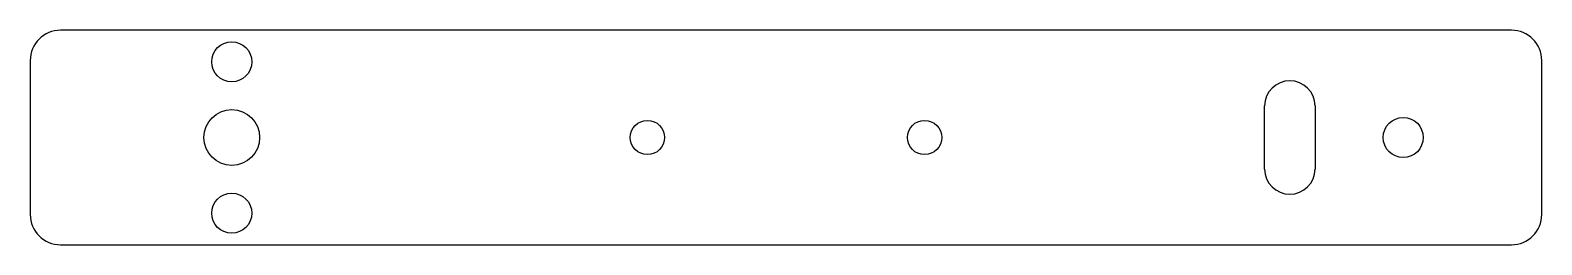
# Model space of a CAD drawing. Header units: millimetres. Extents: x -76 to 76, y -11 to 11.
import ezdxf

# ---------------------------------------------------------------- set-up
doc = ezdxf.new("R2010")
doc.units = ezdxf.units.MM

msp = doc.modelspace()

# ---------------------------------------------------------------- linework, layer by layer
for p, q in [((73.152, 10.795, 3.175), (-73.152, 10.795, 3.175)), ((-76.2, 7.747, 3.175), (-76.2, -7.747, 3.175)), ((76.2, -7.747, 3.175), (76.2, 7.747, 3.175)), ((48.26, -3.175, 3.175), (48.26, 3.175, 3.175)), ((53.34, 3.175, 3.175), (53.34, -3.175, 3.175)), ((-73.152, -10.795, 3.175), (73.152, -10.795, 3.175))]:
    msp.add_line(p, q)
for centre, radius in [((-55.88, 7.62, 3.175), 2.019), ((-55.88, 0, 3.175), 2.807), ((-13.97, 0, 3.175), 1.727), ((13.97, 0, 3.175), 1.727), ((62.23, 0, 3.175), 2.019), ((-55.88, -7.62, 3.175), 2.019)]:
    msp.add_circle(centre, radius)
for centre, radius, start, end in [((-73.152, 7.747, 3.175), 3.048, 90, 180), ((73.152, 7.747, 3.175), 3.048, 0, 90), ((50.8, 3.175, 3.175), 2.54, 0, 180), ((50.8, -3.175, 3.175), 2.54, 180, 360), ((-73.152, -7.747, 3.175), 3.048, 180, 270), ((73.152, -7.747, 3.175), 3.048, -90, 0)]:
    msp.add_arc(centre, radius, start, end)

doc.saveas('drawing.dxf')
